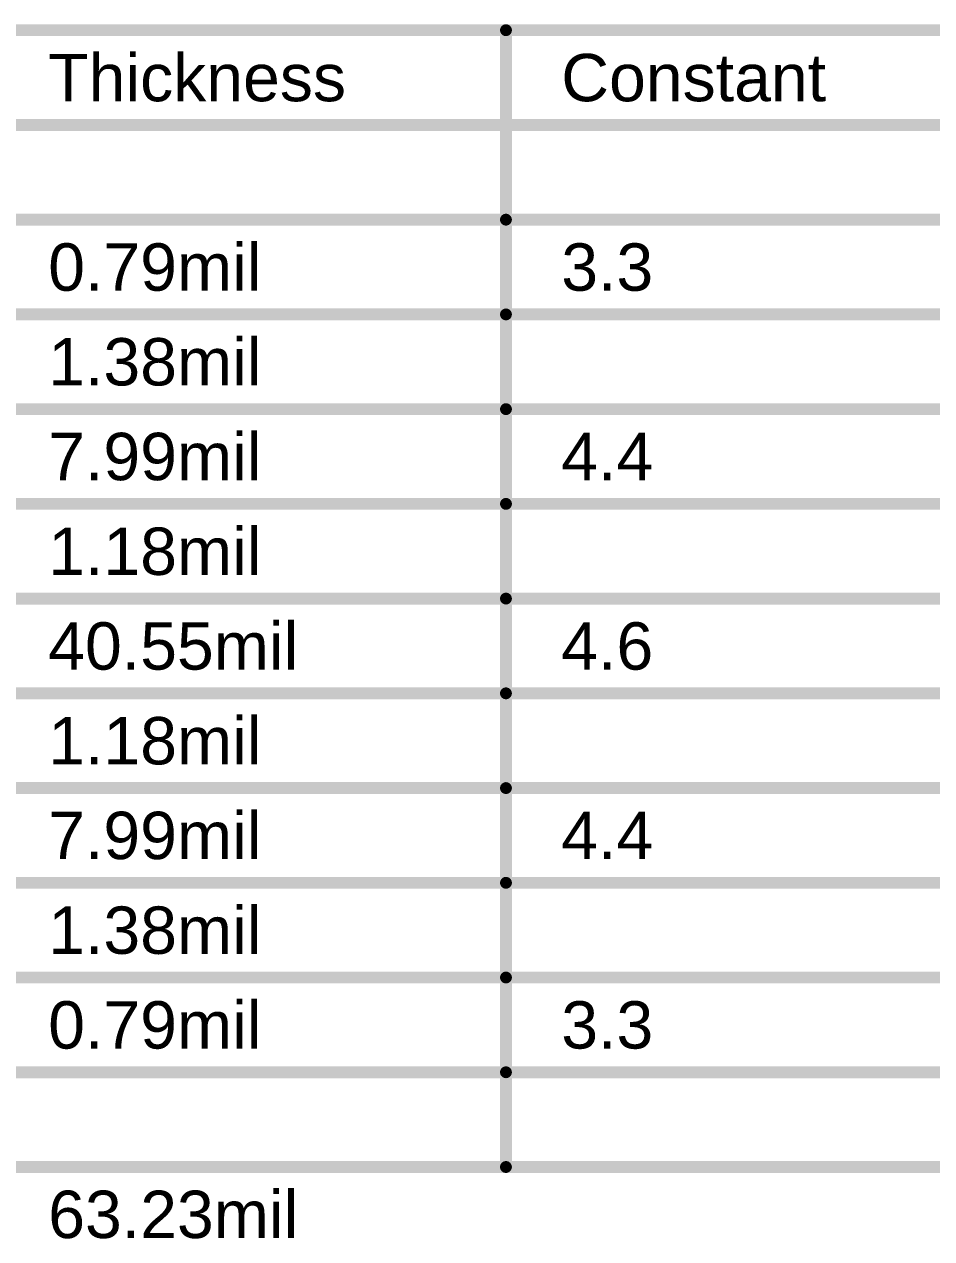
# Model space of a CAD drawing. Header units: inches. Extents: x -2.7 to 10.9, y -2.9 to 7.4.
# Drawn here: x 8.642 to 9.791, y 2.616 to 4.155 of the extents above; entities that cross this region are included whole.
import ezdxf

# ---------------------------------------------------------------- set-up
doc = ezdxf.new("R2010")
doc.units = ezdxf.units.IN
doc.header["$MEASUREMENT"] = 0
doc.layers.add('Fabrication', color=76, linetype='Continuous')
doc.styles.add('Arial', font='', dxfattribs={"height": 0.2})
doc.styles.get('Arial').set_extended_font_data('Arial')

msp = doc.modelspace()

# ---------------------------------------------------------------- linework, layer by layer
at = {"layer": 'Fabrication'}
for points in [[(6.4025, 4.147, 0.015, 0.015, 0), (10.9413, 4.147, 0.015, 0.015, 0)], [(9.2518, 2.707, 0.015, 0.015, 0), (9.2518, 4.147, 0.015, 0.015, 0)], [(6.4025, 4.027, 0.015, 0.015, 0), (10.9413, 4.027, 0.015, 0.015, 0)], [(8.6019, 3.907, 0.015, 0.015, 0), (9.2518, 3.907, 0.015, 0.015, 0)], [(9.2518, 3.907, 0.015, 0.015, 0), (9.8216, 3.907, 0.015, 0.015, 0)], [(8.6019, 3.787, 0.015, 0.015, 0), (9.2518, 3.787, 0.015, 0.015, 0)], [(9.2518, 3.787, 0.015, 0.015, 0), (9.8216, 3.787, 0.015, 0.015, 0)], [(8.6019, 3.667, 0.015, 0.015, 0), (9.2518, 3.667, 0.015, 0.015, 0)], [(9.2518, 3.667, 0.015, 0.015, 0), (9.8216, 3.667, 0.015, 0.015, 0)], [(8.6019, 3.547, 0.015, 0.015, 0), (9.2518, 3.547, 0.015, 0.015, 0)], [(9.2518, 3.547, 0.015, 0.015, 0), (9.8216, 3.547, 0.015, 0.015, 0)], [(8.6019, 3.427, 0.015, 0.015, 0), (9.2518, 3.427, 0.015, 0.015, 0)], [(9.2518, 3.427, 0.015, 0.015, 0), (9.8216, 3.427, 0.015, 0.015, 0)], [(8.6019, 3.307, 0.015, 0.015, 0), (9.2518, 3.307, 0.015, 0.015, 0)], [(9.2518, 3.307, 0.015, 0.015, 0), (9.8216, 3.307, 0.015, 0.015, 0)], [(8.6019, 3.187, 0.015, 0.015, 0), (9.2518, 3.187, 0.015, 0.015, 0)], [(9.2518, 3.187, 0.015, 0.015, 0), (9.8216, 3.187, 0.015, 0.015, 0)], [(8.6019, 3.067, 0.015, 0.015, 0), (9.2518, 3.067, 0.015, 0.015, 0)], [(9.2518, 3.067, 0.015, 0.015, 0), (9.8216, 3.067, 0.015, 0.015, 0)], [(8.6019, 2.947, 0.015, 0.015, 0), (9.2518, 2.947, 0.015, 0.015, 0)], [(9.2518, 2.947, 0.015, 0.015, 0), (9.8216, 2.947, 0.015, 0.015, 0)], [(8.6019, 2.827, 0.015, 0.015, 0), (9.2518, 2.827, 0.015, 0.015, 0)], [(9.2518, 2.827, 0.015, 0.015, 0), (9.8216, 2.827, 0.015, 0.015, 0)], [(8.6019, 2.707, 0.015, 0.015, 0), (9.2518, 2.707, 0.015, 0.015, 0)], [(9.2518, 2.707, 0.015, 0.015, 0), (9.8216, 2.707, 0.015, 0.015, 0)]]:
    msp.add_lwpolyline(points, format="xyseb", dxfattribs=at)
for points in [[(9.248, 4.147, 0.0075, 0.0075, 1), (9.2555, 4.147, 0.0075, 0.0075, 1)], [(9.248, 3.907, 0.0075, 0.0075, 1), (9.2555, 3.907, 0.0075, 0.0075, 1)], [(9.248, 3.907, 0.0075, 0.0075, 1), (9.2555, 3.907, 0.0075, 0.0075, 1)], [(9.248, 3.787, 0.0075, 0.0075, 1), (9.2555, 3.787, 0.0075, 0.0075, 1)], [(9.248, 3.787, 0.0075, 0.0075, 1), (9.2555, 3.787, 0.0075, 0.0075, 1)], [(9.248, 3.667, 0.0075, 0.0075, 1), (9.2555, 3.667, 0.0075, 0.0075, 1)], [(9.248, 3.667, 0.0075, 0.0075, 1), (9.2555, 3.667, 0.0075, 0.0075, 1)], [(9.248, 3.547, 0.0075, 0.0075, 1), (9.2555, 3.547, 0.0075, 0.0075, 1)], [(9.248, 3.547, 0.0075, 0.0075, 1), (9.2555, 3.547, 0.0075, 0.0075, 1)], [(9.248, 3.427, 0.0075, 0.0075, 1), (9.2555, 3.427, 0.0075, 0.0075, 1)], [(9.248, 3.427, 0.0075, 0.0075, 1), (9.2555, 3.427, 0.0075, 0.0075, 1)], [(9.248, 3.307, 0.0075, 0.0075, 1), (9.2555, 3.307, 0.0075, 0.0075, 1)], [(9.248, 3.307, 0.0075, 0.0075, 1), (9.2555, 3.307, 0.0075, 0.0075, 1)], [(9.248, 3.187, 0.0075, 0.0075, 1), (9.2555, 3.187, 0.0075, 0.0075, 1)], [(9.248, 3.187, 0.0075, 0.0075, 1), (9.2555, 3.187, 0.0075, 0.0075, 1)], [(9.248, 3.067, 0.0075, 0.0075, 1), (9.2555, 3.067, 0.0075, 0.0075, 1)], [(9.248, 3.067, 0.0075, 0.0075, 1), (9.2555, 3.067, 0.0075, 0.0075, 1)], [(9.248, 2.947, 0.0075, 0.0075, 1), (9.2555, 2.947, 0.0075, 0.0075, 1)], [(9.248, 2.947, 0.0075, 0.0075, 1), (9.2555, 2.947, 0.0075, 0.0075, 1)], [(9.248, 2.827, 0.0075, 0.0075, 1), (9.2555, 2.827, 0.0075, 0.0075, 1)], [(9.248, 2.827, 0.0075, 0.0075, 1), (9.2555, 2.827, 0.0075, 0.0075, 1)], [(9.248, 2.707, 0.0075, 0.0075, 1), (9.2555, 2.707, 0.0075, 0.0075, 1)], [(9.248, 2.707, 0.0075, 0.0075, 1), (9.2555, 2.707, 0.0075, 0.0075, 1)], [(9.248, 2.707, 0.0075, 0.0075, 1), (9.2555, 2.707, 0.0075, 0.0075, 1)]]:
    msp.add_lwpolyline(points, format="xyseb", close=True, dxfattribs=at)

# ---------------------------------------------------------------- texts
at = {"layer": 'Fabrication', "style": 'Arial'}
for s, p in [('Thickness', (8.6719, 4.057)), ('Constant', (9.3218, 4.057)), ('0.79mil', (8.6719, 3.817)), ('3.3', (9.3218, 3.817)), ('1.38mil', (8.6719, 3.697)), ('7.99mil', (8.6719, 3.577)), ('4.4', (9.3218, 3.577)), ('1.18mil', (8.6719, 3.457)), ('40.55mil', (8.6719, 3.337)), ('4.6', (9.3218, 3.337)), ('1.18mil', (8.6719, 3.217)), ('7.99mil', (8.6719, 3.097)), ('4.4', (9.3218, 3.097)), ('1.38mil', (8.6719, 2.977)), ('0.79mil', (8.6719, 2.857)), ('3.3', (9.3218, 2.857)), ('63.23mil', (8.6719, 2.617))]:
    msp.add_text(s, height=0.06, dxfattribs=at).set_placement(p)

doc.saveas('drawing.dxf')
